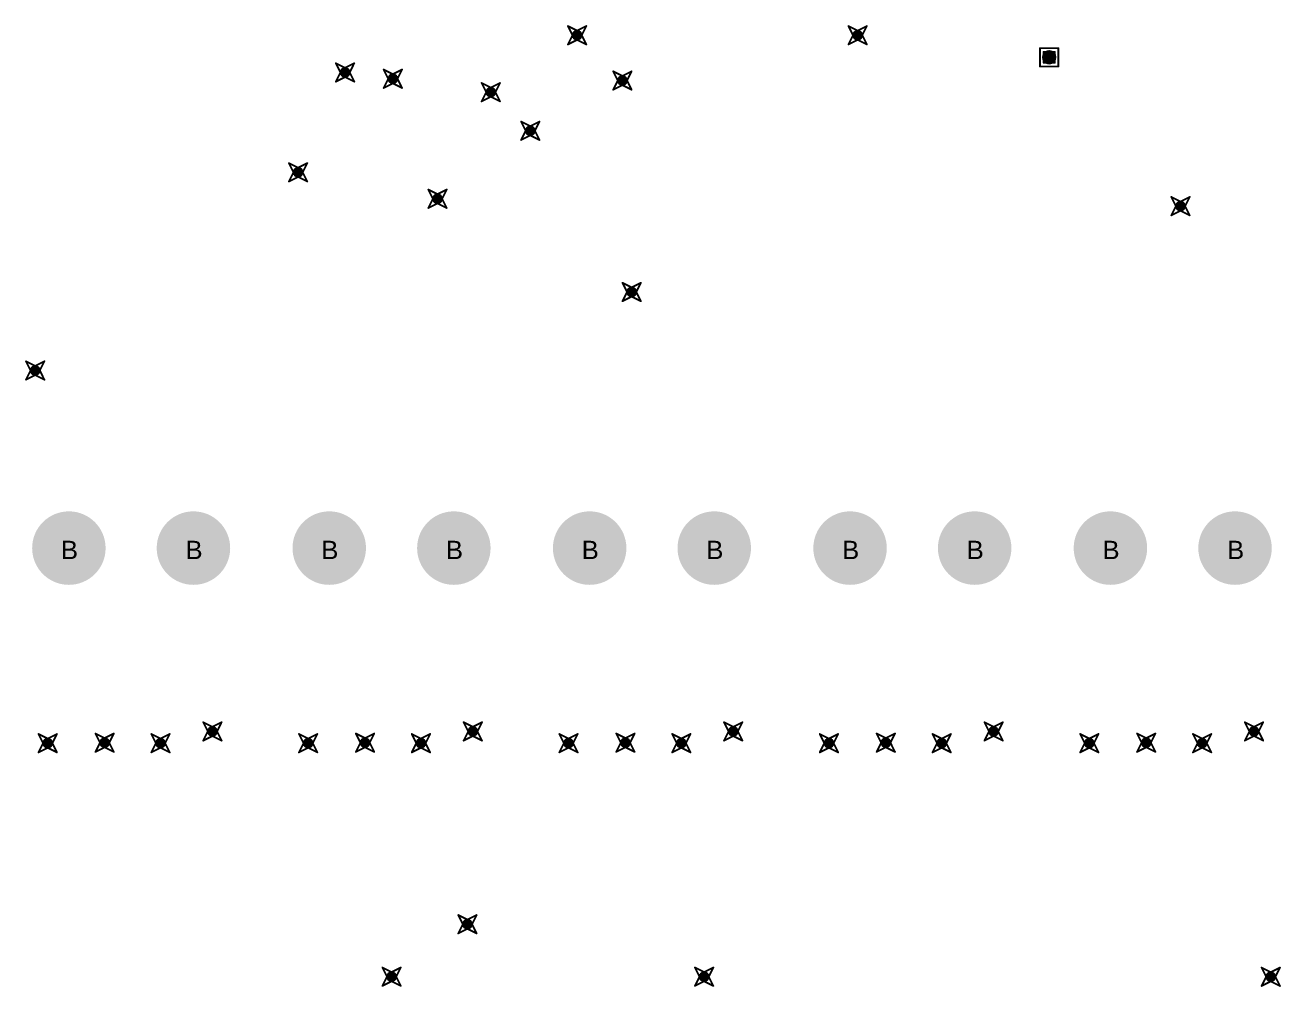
# Model space of a CAD drawing. Header units: millimetres. Extents: x -25 to 478, y -31 to 252.
# Drawn here: x 155.62 to 190.36, y 159.26 to 185.85 of the extents above; entities that cross this region are included whole.
import ezdxf

# ---------------------------------------------------------------- set-up
doc = ezdxf.new("R2010")
doc.units = ezdxf.units.MM
for name, color, linetype in [('DrillDrawing', 1, 'Continuous'), ('MultiLayer', 9, 'Continuous'), ('PadHoleLayer', 156, 'Continuous'), ('ViaHoleLayer', 16, 'Continuous')]:
    doc.layers.add(name, color=color, linetype=linetype)
doc.styles.add('Arial', font='', dxfattribs={"height": 0.2})
doc.styles.get('Arial').set_extended_font_data('Arial')

# ---------------------------------------------------------------- blocks, each defined once
blk = doc.blocks.new('KEYSTONE5002_35')
at = {"layer": 'MultiLayer'}
h = blk.add_hatch(color=9, dxfattribs=at)
edge = h.paths.add_edge_path()
edge.add_arc((0, 0), 1.016, 0, 360)
at = {"layer": 'PadHoleLayer'}
h = blk.add_hatch(color=156, dxfattribs=at)
edge = h.paths.add_edge_path()
edge.add_arc((0, 0), 0.508, 0, 360)
blk = doc.blocks.new('KEYSTONE5002_36')
at = {"layer": 'MultiLayer'}
h = blk.add_hatch(color=9, dxfattribs=at)
edge = h.paths.add_edge_path()
edge.add_arc((0, 0), 1.016, 0, 360)
at = {"layer": 'PadHoleLayer'}
h = blk.add_hatch(color=156, dxfattribs=at)
edge = h.paths.add_edge_path()
edge.add_arc((0, 0), 0.508, 0, 360)
blk = doc.blocks.new('KEYSTONE5002_41')
at = {"layer": 'MultiLayer'}
h = blk.add_hatch(color=9, dxfattribs=at)
edge = h.paths.add_edge_path()
edge.add_arc((0, 0), 1.016, 0, 360)
at = {"layer": 'PadHoleLayer'}
h = blk.add_hatch(color=156, dxfattribs=at)
edge = h.paths.add_edge_path()
edge.add_arc((0, 0), 0.508, 0, 360)
blk = doc.blocks.new('KEYSTONE5002_42')
at = {"layer": 'MultiLayer'}
h = blk.add_hatch(color=9, dxfattribs=at)
edge = h.paths.add_edge_path()
edge.add_arc((0, 0), 1.016, 0, 360)
at = {"layer": 'PadHoleLayer'}
h = blk.add_hatch(color=156, dxfattribs=at)
edge = h.paths.add_edge_path()
edge.add_arc((0, 0), 0.508, 0, 360)
blk = doc.blocks.new('KEYSTONE5002_47')
at = {"layer": 'MultiLayer'}
h = blk.add_hatch(color=9, dxfattribs=at)
edge = h.paths.add_edge_path()
edge.add_arc((0, 0), 1.016, 0, 360)
at = {"layer": 'PadHoleLayer'}
h = blk.add_hatch(color=156, dxfattribs=at)
edge = h.paths.add_edge_path()
edge.add_arc((0, 0), 0.508, 0, 360)
blk = doc.blocks.new('KEYSTONE5002_48')
at = {"layer": 'MultiLayer'}
h = blk.add_hatch(color=9, dxfattribs=at)
edge = h.paths.add_edge_path()
edge.add_arc((0, 0), 1.016, 0, 360)
at = {"layer": 'PadHoleLayer'}
h = blk.add_hatch(color=156, dxfattribs=at)
edge = h.paths.add_edge_path()
edge.add_arc((0, 0), 0.508, 0, 360)
blk = doc.blocks.new('KEYSTONE5002_53')
at = {"layer": 'MultiLayer'}
h = blk.add_hatch(color=9, dxfattribs=at)
edge = h.paths.add_edge_path()
edge.add_arc((0, 0), 1.016, 0, 360)
at = {"layer": 'PadHoleLayer'}
h = blk.add_hatch(color=156, dxfattribs=at)
edge = h.paths.add_edge_path()
edge.add_arc((0, 0), 0.508, 0, 360)
blk = doc.blocks.new('KEYSTONE5002_54')
at = {"layer": 'MultiLayer'}
h = blk.add_hatch(color=9, dxfattribs=at)
edge = h.paths.add_edge_path()
edge.add_arc((0, 0), 1.016, 0, 360)
at = {"layer": 'PadHoleLayer'}
h = blk.add_hatch(color=156, dxfattribs=at)
edge = h.paths.add_edge_path()
edge.add_arc((0, 0), 0.508, 0, 360)
blk = doc.blocks.new('KEYSTONE5002_59')
at = {"layer": 'MultiLayer'}
h = blk.add_hatch(color=9, dxfattribs=at)
edge = h.paths.add_edge_path()
edge.add_arc((0, 0), 1.016, 0, 360)
at = {"layer": 'PadHoleLayer'}
h = blk.add_hatch(color=156, dxfattribs=at)
edge = h.paths.add_edge_path()
edge.add_arc((0, 0), 0.508, 0, 360)
blk = doc.blocks.new('KEYSTONE5002_60')
at = {"layer": 'MultiLayer'}
h = blk.add_hatch(color=9, dxfattribs=at)
edge = h.paths.add_edge_path()
edge.add_arc((0, 0), 1.016, 0, 360)
at = {"layer": 'PadHoleLayer'}
h = blk.add_hatch(color=156, dxfattribs=at)
edge = h.paths.add_edge_path()
edge.add_arc((0, 0), 0.508, 0, 360)

msp = doc.modelspace()

# ---------------------------------------------------------------- hatches: boundary and pattern name
at = {"layer": 'ViaHoleLayer'}
h = msp.add_hatch(color=16, dxfattribs=at)
edge = h.paths.add_edge_path()
edge.add_arc((170.891, 185.572), 0.15, 0, 360)
h = msp.add_hatch(color=16, dxfattribs=at)
edge = h.paths.add_edge_path()
edge.add_arc((178.65, 185.572), 0.15, 0, 360)
h = msp.add_hatch(color=16, dxfattribs=at)
edge = h.paths.add_edge_path()
edge.add_arc((183.947, 184.963), 0.2, 0, 360)
h = msp.add_hatch(color=16, dxfattribs=at)
edge = h.paths.add_edge_path()
edge.add_arc((164.474, 184.544), 0.15, 0, 360)
h = msp.add_hatch(color=16, dxfattribs=at)
edge = h.paths.add_edge_path()
edge.add_arc((165.795, 184.369), 0.15, 0, 360)
h = msp.add_hatch(color=16, dxfattribs=at)
edge = h.paths.add_edge_path()
edge.add_arc((172.144, 184.32), 0.15, 0, 360)
h = msp.add_hatch(color=16, dxfattribs=at)
edge = h.paths.add_edge_path()
edge.add_arc((168.504, 183.998), 0.15, 0, 360)
h = msp.add_hatch(color=16, dxfattribs=at)
edge = h.paths.add_edge_path()
edge.add_arc((169.596, 182.931), 0.15, 0, 360)
h = msp.add_hatch(color=16, dxfattribs=at)
edge = h.paths.add_edge_path()
edge.add_arc((163.175, 181.783), 0.15, 0, 360)
h = msp.add_hatch(color=16, dxfattribs=at)
edge = h.paths.add_edge_path()
edge.add_arc((167.03, 181.051), 0.15, 0, 360)
h = msp.add_hatch(color=16, dxfattribs=at)
edge = h.paths.add_edge_path()
edge.add_arc((187.579, 180.848), 0.15, 0, 360)
h = msp.add_hatch(color=16, dxfattribs=at)
edge = h.paths.add_edge_path()
edge.add_arc((172.4, 178.474), 0.15, 0, 360)
h = msp.add_hatch(color=16, dxfattribs=at)
edge = h.paths.add_edge_path()
edge.add_arc((155.904, 176.304), 0.15, 0, 360)
h = msp.add_hatch(color=16, dxfattribs=at)
edge = h.paths.add_edge_path()
edge.add_arc((160.805, 166.326), 0.15, 0, 360)
h = msp.add_hatch(color=16, dxfattribs=at)
edge = h.paths.add_edge_path()
edge.add_arc((168.007, 166.326), 0.15, 0, 360)
h = msp.add_hatch(color=16, dxfattribs=at)
edge = h.paths.add_edge_path()
edge.add_arc((175.209, 166.326), 0.15, 0, 360)
h = msp.add_hatch(color=16, dxfattribs=at)
edge = h.paths.add_edge_path()
edge.add_arc((182.41, 166.326), 0.15, 0, 360)
h = msp.add_hatch(color=16, dxfattribs=at)
edge = h.paths.add_edge_path()
edge.add_arc((189.612, 166.326), 0.15, 0, 360)
h = msp.add_hatch(color=16, dxfattribs=at)
edge = h.paths.add_edge_path()
edge.add_arc((156.25, 166.001), 0.15, 0, 360)
h = msp.add_hatch(color=16, dxfattribs=at)
edge = h.paths.add_edge_path()
edge.add_arc((157.824, 166.014), 0.15, 0, 360)
h = msp.add_hatch(color=16, dxfattribs=at)
edge = h.paths.add_edge_path()
edge.add_arc((159.37, 166.001), 0.15, 0, 360)
h = msp.add_hatch(color=16, dxfattribs=at)
edge = h.paths.add_edge_path()
edge.add_arc((163.452, 166.001), 0.15, 0, 360)
h = msp.add_hatch(color=16, dxfattribs=at)
edge = h.paths.add_edge_path()
edge.add_arc((165.026, 166.014), 0.15, 0, 360)
h = msp.add_hatch(color=16, dxfattribs=at)
edge = h.paths.add_edge_path()
edge.add_arc((166.572, 166.001), 0.15, 0, 360)
h = msp.add_hatch(color=16, dxfattribs=at)
edge = h.paths.add_edge_path()
edge.add_arc((170.654, 166.001), 0.15, 0, 360)
h = msp.add_hatch(color=16, dxfattribs=at)
edge = h.paths.add_edge_path()
edge.add_arc((172.228, 166.014), 0.15, 0, 360)
h = msp.add_hatch(color=16, dxfattribs=at)
edge = h.paths.add_edge_path()
edge.add_arc((173.774, 166.001), 0.15, 0, 360)
h = msp.add_hatch(color=16, dxfattribs=at)
edge = h.paths.add_edge_path()
edge.add_arc((177.856, 166.001), 0.15, 0, 360)
h = msp.add_hatch(color=16, dxfattribs=at)
edge = h.paths.add_edge_path()
edge.add_arc((179.429, 166.014), 0.15, 0, 360)
h = msp.add_hatch(color=16, dxfattribs=at)
edge = h.paths.add_edge_path()
edge.add_arc((180.975, 166.001), 0.15, 0, 360)
h = msp.add_hatch(color=16, dxfattribs=at)
edge = h.paths.add_edge_path()
edge.add_arc((185.057, 166.001), 0.15, 0, 360)
h = msp.add_hatch(color=16, dxfattribs=at)
edge = h.paths.add_edge_path()
edge.add_arc((186.631, 166.014), 0.15, 0, 360)
h = msp.add_hatch(color=16, dxfattribs=at)
edge = h.paths.add_edge_path()
edge.add_arc((188.177, 166.001), 0.15, 0, 360)
h = msp.add_hatch(color=16, dxfattribs=at)
edge = h.paths.add_edge_path()
edge.add_arc((167.858, 160.996), 0.15, 0, 360)
h = msp.add_hatch(color=16, dxfattribs=at)
edge = h.paths.add_edge_path()
edge.add_arc((165.76, 159.545), 0.15, 0, 360)
h = msp.add_hatch(color=16, dxfattribs=at)
edge = h.paths.add_edge_path()
edge.add_arc((174.404, 159.545), 0.15, 0, 360)
h = msp.add_hatch(color=16, dxfattribs=at)
edge = h.paths.add_edge_path()
edge.add_arc((190.076, 159.543), 0.15, 0, 360)

# ---------------------------------------------------------------- linework, layer by layer
at = {"layer": 'DrillDrawing', "const_width": 0.0508}
for points in [[(170.637, 185.826), (170.891, 185.699)], [(170.637, 185.826), (170.764, 185.572)], [(170.891, 185.699), (171.145, 185.826)], [(171.018, 185.572), (171.145, 185.826)], [(178.396, 185.826), (178.65, 185.699)], [(178.396, 185.826), (178.523, 185.572)], [(178.65, 185.699), (178.904, 185.826)], [(178.777, 185.572), (178.904, 185.826)], [(170.637, 185.318), (170.764, 185.572)], [(170.637, 185.318), (170.891, 185.445)], [(170.891, 185.445), (171.145, 185.318)], [(171.018, 185.572), (171.145, 185.318)], [(178.396, 185.318), (178.523, 185.572)], [(178.396, 185.318), (178.65, 185.445)], [(178.65, 185.445), (178.904, 185.318)], [(178.777, 185.572), (178.904, 185.318)], [(183.693, 185.217), (184.201, 185.217)], [(183.693, 184.709), (183.693, 185.217)], [(183.794, 185.115), (184.099, 185.115)], [(183.794, 184.811), (183.794, 185.115)], [(184.099, 184.811), (184.099, 185.115)], [(184.201, 184.709), (184.201, 185.217)], [(164.22, 184.798), (164.474, 184.671)], [(164.22, 184.798), (164.347, 184.544)], [(164.474, 184.671), (164.728, 184.798)], [(164.601, 184.544), (164.728, 184.798)], [(183.794, 184.811), (184.099, 184.811)], [(164.22, 184.29), (164.347, 184.544)], [(164.22, 184.29), (164.474, 184.417)], [(164.474, 184.417), (164.728, 184.29)], [(164.601, 184.544), (164.728, 184.29)], [(165.541, 184.623), (165.795, 184.496)], [(165.541, 184.623), (165.668, 184.369)], [(165.795, 184.496), (166.049, 184.623)], [(165.922, 184.369), (166.049, 184.623)], [(171.89, 184.574), (172.144, 184.447)], [(171.89, 184.574), (172.017, 184.32)], [(172.144, 184.447), (172.398, 184.574)], [(172.271, 184.32), (172.398, 184.574)], [(183.693, 184.709), (184.201, 184.709)], [(165.541, 184.115), (165.668, 184.369)], [(165.541, 184.115), (165.795, 184.242)], [(165.795, 184.242), (166.049, 184.115)], [(165.922, 184.369), (166.049, 184.115)], [(168.25, 184.252), (168.504, 184.125)], [(168.25, 184.252), (168.377, 183.998)], [(168.504, 184.125), (168.758, 184.252)], [(168.631, 183.998), (168.758, 184.252)], [(171.89, 184.066), (172.017, 184.32)], [(171.89, 184.066), (172.144, 184.193)], [(172.144, 184.193), (172.398, 184.066)], [(172.271, 184.32), (172.398, 184.066)], [(168.25, 183.744), (168.377, 183.998)], [(168.25, 183.744), (168.504, 183.871)], [(168.504, 183.871), (168.758, 183.744)], [(168.631, 183.998), (168.758, 183.744)], [(169.342, 183.185), (169.596, 183.058)], [(169.342, 183.185), (169.469, 182.931)], [(169.596, 183.058), (169.85, 183.185)], [(169.723, 182.931), (169.85, 183.185)], [(169.342, 182.677), (169.469, 182.931)], [(169.342, 182.677), (169.596, 182.804)], [(169.596, 182.804), (169.85, 182.677)], [(169.723, 182.931), (169.85, 182.677)], [(162.921, 182.037), (163.175, 181.91)], [(162.921, 182.037), (163.048, 181.783)], [(163.175, 181.91), (163.429, 182.037)], [(163.302, 181.783), (163.429, 182.037)], [(162.921, 181.529), (163.048, 181.783)], [(162.921, 181.529), (163.175, 181.656)], [(163.175, 181.656), (163.429, 181.529)], [(163.302, 181.783), (163.429, 181.529)], [(166.776, 181.305), (167.03, 181.178)], [(166.776, 181.305), (166.903, 181.051)], [(167.03, 181.178), (167.284, 181.305)], [(167.157, 181.051), (167.284, 181.305)], [(166.776, 180.797), (166.903, 181.051)], [(166.776, 180.797), (167.03, 180.924)], [(167.03, 180.924), (167.284, 180.797)], [(167.157, 181.051), (167.284, 180.797)], [(187.325, 181.102), (187.579, 180.975)], [(187.325, 181.102), (187.452, 180.848)], [(187.579, 180.975), (187.833, 181.102)], [(187.706, 180.848), (187.833, 181.102)], [(187.325, 180.594), (187.452, 180.848)], [(187.325, 180.594), (187.579, 180.721)], [(187.579, 180.721), (187.833, 180.594)], [(187.706, 180.848), (187.833, 180.594)], [(172.146, 178.728), (172.4, 178.601)], [(172.146, 178.728), (172.273, 178.474)], [(172.4, 178.601), (172.654, 178.728)], [(172.527, 178.474), (172.654, 178.728)], [(172.146, 178.22), (172.273, 178.474)], [(172.146, 178.22), (172.4, 178.347)], [(172.4, 178.347), (172.654, 178.22)], [(172.527, 178.474), (172.654, 178.22)], [(155.65, 176.558), (155.904, 176.431)], [(155.65, 176.558), (155.777, 176.304)], [(155.904, 176.431), (156.158, 176.558)], [(156.031, 176.304), (156.158, 176.558)], [(155.65, 176.05), (155.777, 176.304)], [(155.65, 176.05), (155.904, 176.177)], [(155.904, 176.177), (156.158, 176.05)], [(156.031, 176.304), (156.158, 176.05)], [(160.551, 166.58), (160.805, 166.453)], [(160.551, 166.58), (160.678, 166.326)], [(160.805, 166.453), (161.059, 166.58)], [(160.932, 166.326), (161.059, 166.58)], [(167.753, 166.58), (168.007, 166.453)], [(167.753, 166.58), (167.88, 166.326)], [(168.007, 166.453), (168.261, 166.58)], [(168.134, 166.326), (168.261, 166.58)], [(174.955, 166.58), (175.209, 166.453)], [(174.955, 166.58), (175.082, 166.326)], [(175.209, 166.453), (175.463, 166.58)], [(175.336, 166.326), (175.463, 166.58)], [(182.156, 166.58), (182.41, 166.453)], [(182.156, 166.58), (182.283, 166.326)], [(182.41, 166.453), (182.664, 166.58)], [(182.537, 166.326), (182.664, 166.58)], [(189.358, 166.58), (189.612, 166.453)], [(189.358, 166.58), (189.485, 166.326)], [(189.612, 166.453), (189.866, 166.58)], [(189.739, 166.326), (189.866, 166.58)], [(155.996, 166.255), (156.25, 166.128)], [(155.996, 166.255), (156.123, 166.001)], [(155.996, 165.747), (156.123, 166.001)], [(156.25, 166.128), (156.504, 166.255)], [(156.377, 166.001), (156.504, 166.255)], [(156.377, 166.001), (156.504, 165.747)], [(157.57, 166.268), (157.824, 166.141)], [(157.57, 166.268), (157.697, 166.014)], [(157.57, 165.76), (157.697, 166.014)], [(157.824, 166.141), (158.078, 166.268)], [(157.951, 166.014), (158.078, 166.268)], [(157.951, 166.014), (158.078, 165.76)], [(159.116, 166.255), (159.37, 166.128)], [(159.116, 166.255), (159.243, 166.001)], [(159.116, 165.747), (159.243, 166.001)], [(159.37, 166.128), (159.624, 166.255)], [(159.497, 166.001), (159.624, 166.255)], [(159.497, 166.001), (159.624, 165.747)], [(160.551, 166.072), (160.678, 166.326)], [(160.551, 166.072), (160.805, 166.199)], [(160.805, 166.199), (161.059, 166.072)], [(160.932, 166.326), (161.059, 166.072)], [(163.198, 166.255), (163.452, 166.128)], [(163.198, 166.255), (163.325, 166.001)], [(163.198, 165.747), (163.325, 166.001)], [(163.452, 166.128), (163.706, 166.255)], [(163.579, 166.001), (163.706, 166.255)], [(163.579, 166.001), (163.706, 165.747)], [(164.772, 166.268), (165.026, 166.141)], [(164.772, 166.268), (164.899, 166.014)], [(164.772, 165.76), (164.899, 166.014)], [(165.026, 166.141), (165.28, 166.268)], [(165.153, 166.014), (165.28, 166.268)], [(165.153, 166.014), (165.28, 165.76)], [(166.318, 166.255), (166.572, 166.128)], [(166.318, 166.255), (166.445, 166.001)], [(166.318, 165.747), (166.445, 166.001)], [(166.572, 166.128), (166.826, 166.255)], [(166.699, 166.001), (166.826, 166.255)], [(166.699, 166.001), (166.826, 165.747)], [(167.753, 166.072), (167.88, 166.326)], [(167.753, 166.072), (168.007, 166.199)], [(168.007, 166.199), (168.261, 166.072)], [(168.134, 166.326), (168.261, 166.072)], [(170.4, 166.255), (170.654, 166.128)], [(170.4, 166.255), (170.527, 166.001)], [(170.4, 165.747), (170.527, 166.001)], [(170.654, 166.128), (170.908, 166.255)], [(170.781, 166.001), (170.908, 166.255)], [(170.781, 166.001), (170.908, 165.747)], [(171.974, 166.268), (172.228, 166.141)], [(171.974, 166.268), (172.101, 166.014)], [(171.974, 165.76), (172.101, 166.014)], [(172.228, 166.141), (172.482, 166.268)], [(172.355, 166.014), (172.482, 166.268)], [(172.355, 166.014), (172.482, 165.76)], [(173.52, 166.255), (173.774, 166.128)], [(173.52, 166.255), (173.647, 166.001)], [(173.52, 165.747), (173.647, 166.001)], [(173.774, 166.128), (174.028, 166.255)], [(173.901, 166.001), (174.028, 166.255)], [(173.901, 166.001), (174.028, 165.747)], [(174.955, 166.072), (175.082, 166.326)], [(174.955, 166.072), (175.209, 166.199)], [(175.209, 166.199), (175.463, 166.072)], [(175.336, 166.326), (175.463, 166.072)], [(177.602, 166.255), (177.856, 166.128)], [(177.602, 166.255), (177.729, 166.001)], [(177.602, 165.747), (177.729, 166.001)], [(177.856, 166.128), (178.11, 166.255)], [(177.983, 166.001), (178.11, 166.255)], [(177.983, 166.001), (178.11, 165.747)], [(179.175, 166.268), (179.429, 166.141)], [(179.175, 166.268), (179.302, 166.014)], [(179.175, 165.76), (179.302, 166.014)], [(179.429, 166.141), (179.683, 166.268)], [(179.556, 166.014), (179.683, 166.268)], [(179.556, 166.014), (179.683, 165.76)], [(180.721, 166.255), (180.975, 166.128)], [(180.721, 166.255), (180.848, 166.001)], [(180.721, 165.747), (180.848, 166.001)], [(180.975, 166.128), (181.229, 166.255)], [(181.102, 166.001), (181.229, 166.255)], [(181.102, 166.001), (181.229, 165.747)], [(182.156, 166.072), (182.283, 166.326)], [(182.156, 166.072), (182.41, 166.199)], [(182.41, 166.199), (182.664, 166.072)], [(182.537, 166.326), (182.664, 166.072)], [(184.803, 166.255), (185.057, 166.128)], [(184.803, 166.255), (184.93, 166.001)], [(184.803, 165.747), (184.93, 166.001)], [(185.057, 166.128), (185.311, 166.255)], [(185.184, 166.001), (185.311, 166.255)], [(185.184, 166.001), (185.311, 165.747)], [(186.377, 166.268), (186.631, 166.141)], [(186.377, 166.268), (186.504, 166.014)], [(186.377, 165.76), (186.504, 166.014)], [(186.631, 166.141), (186.885, 166.268)], [(186.758, 166.014), (186.885, 166.268)], [(186.758, 166.014), (186.885, 165.76)], [(187.923, 166.255), (188.177, 166.128)], [(187.923, 166.255), (188.05, 166.001)], [(187.923, 165.747), (188.05, 166.001)], [(188.177, 166.128), (188.431, 166.255)], [(188.304, 166.001), (188.431, 166.255)], [(188.304, 166.001), (188.431, 165.747)], [(189.358, 166.072), (189.485, 166.326)], [(189.358, 166.072), (189.612, 166.199)], [(189.612, 166.199), (189.866, 166.072)], [(189.739, 166.326), (189.866, 166.072)], [(155.996, 165.747), (156.25, 165.874)], [(156.25, 165.874), (156.504, 165.747)], [(157.57, 165.76), (157.824, 165.887)], [(157.824, 165.887), (158.078, 165.76)], [(159.116, 165.747), (159.37, 165.874)], [(159.37, 165.874), (159.624, 165.747)], [(163.198, 165.747), (163.452, 165.874)], [(163.452, 165.874), (163.706, 165.747)], [(164.772, 165.76), (165.026, 165.887)], [(165.026, 165.887), (165.28, 165.76)], [(166.318, 165.747), (166.572, 165.874)], [(166.572, 165.874), (166.826, 165.747)], [(170.4, 165.747), (170.654, 165.874)], [(170.654, 165.874), (170.908, 165.747)], [(171.974, 165.76), (172.228, 165.887)], [(172.228, 165.887), (172.482, 165.76)], [(173.52, 165.747), (173.774, 165.874)], [(173.774, 165.874), (174.028, 165.747)], [(177.602, 165.747), (177.856, 165.874)], [(177.856, 165.874), (178.11, 165.747)], [(179.175, 165.76), (179.429, 165.887)], [(179.429, 165.887), (179.683, 165.76)], [(180.721, 165.747), (180.975, 165.874)], [(180.975, 165.874), (181.229, 165.747)], [(184.803, 165.747), (185.057, 165.874)], [(185.057, 165.874), (185.311, 165.747)], [(186.377, 165.76), (186.631, 165.887)], [(186.631, 165.887), (186.885, 165.76)], [(187.923, 165.747), (188.177, 165.874)], [(188.177, 165.874), (188.431, 165.747)], [(167.604, 161.25), (167.858, 161.123)], [(167.604, 161.25), (167.731, 160.996)], [(167.858, 161.123), (168.112, 161.25)], [(167.985, 160.996), (168.112, 161.25)], [(167.604, 160.742), (167.731, 160.996)], [(167.604, 160.742), (167.858, 160.869)], [(167.858, 160.869), (168.112, 160.742)], [(167.985, 160.996), (168.112, 160.742)], [(165.506, 159.799), (165.76, 159.672)], [(165.506, 159.799), (165.633, 159.545)], [(165.76, 159.672), (166.014, 159.799)], [(165.887, 159.545), (166.014, 159.799)], [(174.15, 159.799), (174.404, 159.672)], [(174.15, 159.799), (174.277, 159.545)], [(174.404, 159.672), (174.658, 159.799)], [(174.531, 159.545), (174.658, 159.799)], [(189.822, 159.797), (190.076, 159.67)], [(189.822, 159.797), (189.949, 159.543)], [(190.076, 159.67), (190.33, 159.797)], [(190.203, 159.543), (190.33, 159.797)], [(165.506, 159.291), (165.633, 159.545)], [(165.506, 159.291), (165.76, 159.418)], [(165.76, 159.418), (166.014, 159.291)], [(165.887, 159.545), (166.014, 159.291)], [(174.15, 159.291), (174.277, 159.545)], [(174.15, 159.291), (174.404, 159.418)], [(174.404, 159.418), (174.658, 159.291)], [(174.531, 159.545), (174.658, 159.291)], [(189.822, 159.289), (189.949, 159.543)], [(189.822, 159.289), (190.076, 159.416)], [(190.076, 159.416), (190.33, 159.289)], [(190.203, 159.543), (190.33, 159.289)]]:
    msp.add_lwpolyline(points, dxfattribs=at)
at = {"layer": 'DrillDrawing', "const_width": 0.0254}
for points in [[(170.625, 185.826, 1), (170.65, 185.826, 1)], [(170.625, 185.826, 1), (170.65, 185.826, 1)], [(171.132, 185.826, 1), (171.158, 185.826, 1)], [(171.132, 185.826, 1), (171.158, 185.826, 1)], [(178.383, 185.826, 1), (178.409, 185.826, 1)], [(178.383, 185.826, 1), (178.409, 185.826, 1)], [(178.891, 185.826, 1), (178.917, 185.826, 1)], [(178.891, 185.826, 1), (178.917, 185.826, 1)], [(170.751, 185.572, 1), (170.777, 185.572, 1)], [(170.751, 185.572, 1), (170.777, 185.572, 1)], [(170.879, 185.699, 1), (170.904, 185.699, 1)], [(170.879, 185.699, 1), (170.904, 185.699, 1)], [(170.879, 185.445, 1), (170.904, 185.445, 1)], [(170.879, 185.445, 1), (170.904, 185.445, 1)], [(171.006, 185.572, 1), (171.031, 185.572, 1)], [(171.006, 185.572, 1), (171.031, 185.572, 1)], [(178.51, 185.572, 1), (178.536, 185.572, 1)], [(178.51, 185.572, 1), (178.536, 185.572, 1)], [(178.637, 185.699, 1), (178.663, 185.699, 1)], [(178.637, 185.699, 1), (178.663, 185.699, 1)], [(178.637, 185.445, 1), (178.663, 185.445, 1)], [(178.637, 185.445, 1), (178.663, 185.445, 1)], [(178.764, 185.572, 1), (178.79, 185.572, 1)], [(178.764, 185.572, 1), (178.79, 185.572, 1)], [(170.625, 185.318, 1), (170.65, 185.318, 1)], [(170.625, 185.318, 1), (170.65, 185.318, 1)], [(171.132, 185.318, 1), (171.158, 185.318, 1)], [(171.132, 185.318, 1), (171.158, 185.318, 1)], [(178.383, 185.318, 1), (178.409, 185.318, 1)], [(178.383, 185.318, 1), (178.409, 185.318, 1)], [(178.891, 185.318, 1), (178.917, 185.318, 1)], [(178.891, 185.318, 1), (178.917, 185.318, 1)], [(183.68, 185.217, 1), (183.706, 185.217, 1)], [(183.68, 185.217, 1), (183.706, 185.217, 1)], [(183.782, 185.115, 1), (183.807, 185.115, 1)], [(183.782, 185.115, 1), (183.807, 185.115, 1)], [(184.087, 185.115, 1), (184.112, 185.115, 1)], [(184.087, 185.115, 1), (184.112, 185.115, 1)], [(184.188, 185.217, 1), (184.214, 185.217, 1)], [(184.188, 185.217, 1), (184.214, 185.217, 1)], [(164.207, 184.798, 1), (164.233, 184.798, 1)], [(164.207, 184.798, 1), (164.233, 184.798, 1)], [(164.715, 184.798, 1), (164.741, 184.798, 1)], [(164.715, 184.798, 1), (164.741, 184.798, 1)], [(183.782, 184.811, 1), (183.807, 184.811, 1)], [(183.782, 184.811, 1), (183.807, 184.811, 1)], [(184.087, 184.811, 1), (184.112, 184.811, 1)], [(184.087, 184.811, 1), (184.112, 184.811, 1)], [(164.334, 184.544, 1), (164.36, 184.544, 1)], [(164.334, 184.544, 1), (164.36, 184.544, 1)], [(164.461, 184.671, 1), (164.487, 184.671, 1)], [(164.461, 184.671, 1), (164.487, 184.671, 1)], [(164.461, 184.417, 1), (164.487, 184.417, 1)], [(164.461, 184.417, 1), (164.487, 184.417, 1)], [(164.588, 184.544, 1), (164.614, 184.544, 1)], [(164.588, 184.544, 1), (164.614, 184.544, 1)], [(165.529, 184.623, 1), (165.554, 184.623, 1)], [(165.529, 184.623, 1), (165.554, 184.623, 1)], [(165.783, 184.496, 1), (165.808, 184.496, 1)], [(165.783, 184.496, 1), (165.808, 184.496, 1)], [(166.037, 184.623, 1), (166.062, 184.623, 1)], [(166.037, 184.623, 1), (166.062, 184.623, 1)], [(171.877, 184.574, 1), (171.902, 184.574, 1)], [(171.877, 184.574, 1), (171.902, 184.574, 1)], [(172.131, 184.447, 1), (172.156, 184.447, 1)], [(172.131, 184.447, 1), (172.156, 184.447, 1)], [(172.385, 184.574, 1), (172.41, 184.574, 1)], [(172.385, 184.574, 1), (172.41, 184.574, 1)], [(183.68, 184.709, 1), (183.706, 184.709, 1)], [(183.68, 184.709, 1), (183.706, 184.709, 1)], [(184.188, 184.709, 1), (184.214, 184.709, 1)], [(184.188, 184.709, 1), (184.214, 184.709, 1)], [(164.207, 184.29, 1), (164.233, 184.29, 1)], [(164.207, 184.29, 1), (164.233, 184.29, 1)], [(164.715, 184.29, 1), (164.741, 184.29, 1)], [(164.715, 184.29, 1), (164.741, 184.29, 1)], [(165.529, 184.115, 1), (165.554, 184.115, 1)], [(165.529, 184.115, 1), (165.554, 184.115, 1)], [(165.656, 184.369, 1), (165.681, 184.369, 1)], [(165.656, 184.369, 1), (165.681, 184.369, 1)], [(165.783, 184.242, 1), (165.808, 184.242, 1)], [(165.783, 184.242, 1), (165.808, 184.242, 1)], [(165.91, 184.369, 1), (165.935, 184.369, 1)], [(165.91, 184.369, 1), (165.935, 184.369, 1)], [(166.037, 184.115, 1), (166.062, 184.115, 1)], [(166.037, 184.115, 1), (166.062, 184.115, 1)], [(168.237, 184.252, 1), (168.262, 184.252, 1)], [(168.237, 184.252, 1), (168.262, 184.252, 1)], [(168.491, 184.125, 1), (168.516, 184.125, 1)], [(168.491, 184.125, 1), (168.516, 184.125, 1)], [(168.745, 184.252, 1), (168.77, 184.252, 1)], [(168.745, 184.252, 1), (168.77, 184.252, 1)], [(171.877, 184.066, 1), (171.902, 184.066, 1)], [(171.877, 184.066, 1), (171.902, 184.066, 1)], [(172.004, 184.32, 1), (172.029, 184.32, 1)], [(172.004, 184.32, 1), (172.029, 184.32, 1)], [(172.131, 184.193, 1), (172.156, 184.193, 1)], [(172.131, 184.193, 1), (172.156, 184.193, 1)], [(172.258, 184.32, 1), (172.283, 184.32, 1)], [(172.258, 184.32, 1), (172.283, 184.32, 1)], [(172.385, 184.066, 1), (172.41, 184.066, 1)], [(172.385, 184.066, 1), (172.41, 184.066, 1)], [(168.237, 183.744, 1), (168.262, 183.744, 1)], [(168.237, 183.744, 1), (168.262, 183.744, 1)], [(168.364, 183.998, 1), (168.389, 183.998, 1)], [(168.364, 183.998, 1), (168.389, 183.998, 1)], [(168.491, 183.871, 1), (168.516, 183.871, 1)], [(168.491, 183.871, 1), (168.516, 183.871, 1)], [(168.618, 183.998, 1), (168.643, 183.998, 1)], [(168.618, 183.998, 1), (168.643, 183.998, 1)], [(168.745, 183.744, 1), (168.77, 183.744, 1)], [(168.745, 183.744, 1), (168.77, 183.744, 1)], [(169.329, 183.185, 1), (169.355, 183.185, 1)], [(169.329, 183.185, 1), (169.355, 183.185, 1)], [(169.583, 183.058, 1), (169.608, 183.058, 1)], [(169.583, 183.058, 1), (169.608, 183.058, 1)], [(169.837, 183.185, 1), (169.863, 183.185, 1)], [(169.837, 183.185, 1), (169.863, 183.185, 1)], [(169.329, 182.677, 1), (169.355, 182.677, 1)], [(169.329, 182.677, 1), (169.355, 182.677, 1)], [(169.456, 182.931, 1), (169.482, 182.931, 1)], [(169.456, 182.931, 1), (169.482, 182.931, 1)], [(169.583, 182.804, 1), (169.608, 182.804, 1)], [(169.583, 182.804, 1), (169.608, 182.804, 1)], [(169.71, 182.931, 1), (169.736, 182.931, 1)], [(169.71, 182.931, 1), (169.736, 182.931, 1)], [(169.837, 182.677, 1), (169.863, 182.677, 1)], [(169.837, 182.677, 1), (169.863, 182.677, 1)], [(162.909, 182.037, 1), (162.934, 182.037, 1)], [(162.909, 182.037, 1), (162.934, 182.037, 1)], [(163.417, 182.037, 1), (163.442, 182.037, 1)], [(163.417, 182.037, 1), (163.442, 182.037, 1)], [(163.036, 181.783, 1), (163.061, 181.783, 1)], [(163.036, 181.783, 1), (163.061, 181.783, 1)], [(163.163, 181.91, 1), (163.188, 181.91, 1)], [(163.163, 181.91, 1), (163.188, 181.91, 1)], [(163.163, 181.656, 1), (163.188, 181.656, 1)], [(163.163, 181.656, 1), (163.188, 181.656, 1)], [(163.29, 181.783, 1), (163.315, 181.783, 1)], [(163.29, 181.783, 1), (163.315, 181.783, 1)], [(162.909, 181.529, 1), (162.934, 181.529, 1)], [(162.909, 181.529, 1), (162.934, 181.529, 1)], [(163.417, 181.529, 1), (163.442, 181.529, 1)], [(163.417, 181.529, 1), (163.442, 181.529, 1)], [(166.764, 181.305, 1), (166.789, 181.305, 1)], [(166.764, 181.305, 1), (166.789, 181.305, 1)], [(167.272, 181.305, 1), (167.297, 181.305, 1)], [(167.272, 181.305, 1), (167.297, 181.305, 1)], [(166.891, 181.051, 1), (166.916, 181.051, 1)], [(166.891, 181.051, 1), (166.916, 181.051, 1)], [(167.018, 181.178, 1), (167.043, 181.178, 1)], [(167.018, 181.178, 1), (167.043, 181.178, 1)], [(167.018, 180.924, 1), (167.043, 180.924, 1)], [(167.018, 180.924, 1), (167.043, 180.924, 1)], [(167.145, 181.051, 1), (167.17, 181.051, 1)], [(167.145, 181.051, 1), (167.17, 181.051, 1)], [(187.312, 181.102, 1), (187.338, 181.102, 1)], [(187.312, 181.102, 1), (187.338, 181.102, 1)], [(187.566, 180.975, 1), (187.592, 180.975, 1)], [(187.566, 180.975, 1), (187.592, 180.975, 1)], [(187.82, 181.102, 1), (187.846, 181.102, 1)], [(187.82, 181.102, 1), (187.846, 181.102, 1)], [(166.764, 180.797, 1), (166.789, 180.797, 1)], [(166.764, 180.797, 1), (166.789, 180.797, 1)], [(167.272, 180.797, 1), (167.297, 180.797, 1)], [(167.272, 180.797, 1), (167.297, 180.797, 1)], [(187.312, 180.594, 1), (187.338, 180.594, 1)], [(187.312, 180.594, 1), (187.338, 180.594, 1)], [(187.439, 180.848, 1), (187.465, 180.848, 1)], [(187.439, 180.848, 1), (187.465, 180.848, 1)], [(187.566, 180.721, 1), (187.592, 180.721, 1)], [(187.566, 180.721, 1), (187.592, 180.721, 1)], [(187.693, 180.848, 1), (187.719, 180.848, 1)], [(187.693, 180.848, 1), (187.719, 180.848, 1)], [(187.82, 180.594, 1), (187.846, 180.594, 1)], [(187.82, 180.594, 1), (187.846, 180.594, 1)], [(172.133, 178.728, 1), (172.159, 178.728, 1)], [(172.133, 178.728, 1), (172.159, 178.728, 1)], [(172.387, 178.601, 1), (172.413, 178.601, 1)], [(172.387, 178.601, 1), (172.413, 178.601, 1)], [(172.641, 178.728, 1), (172.667, 178.728, 1)], [(172.641, 178.728, 1), (172.667, 178.728, 1)], [(172.133, 178.22, 1), (172.159, 178.22, 1)], [(172.133, 178.22, 1), (172.159, 178.22, 1)], [(172.26, 178.474, 1), (172.286, 178.474, 1)], [(172.26, 178.474, 1), (172.286, 178.474, 1)], [(172.387, 178.347, 1), (172.413, 178.347, 1)], [(172.387, 178.347, 1), (172.413, 178.347, 1)], [(172.514, 178.474, 1), (172.54, 178.474, 1)], [(172.514, 178.474, 1), (172.54, 178.474, 1)], [(172.641, 178.22, 1), (172.667, 178.22, 1)], [(172.641, 178.22, 1), (172.667, 178.22, 1)], [(155.637, 176.558, 1), (155.663, 176.558, 1)], [(155.637, 176.558, 1), (155.663, 176.558, 1)], [(155.891, 176.431, 1), (155.917, 176.431, 1)], [(155.891, 176.431, 1), (155.917, 176.431, 1)], [(156.145, 176.558, 1), (156.171, 176.558, 1)], [(156.145, 176.558, 1), (156.171, 176.558, 1)], [(155.764, 176.304, 1), (155.79, 176.304, 1)], [(155.764, 176.304, 1), (155.79, 176.304, 1)], [(155.891, 176.177, 1), (155.917, 176.177, 1)], [(155.891, 176.177, 1), (155.917, 176.177, 1)], [(156.018, 176.304, 1), (156.044, 176.304, 1)], [(156.018, 176.304, 1), (156.044, 176.304, 1)], [(155.637, 176.05, 1), (155.663, 176.05, 1)], [(155.637, 176.05, 1), (155.663, 176.05, 1)], [(156.145, 176.05, 1), (156.171, 176.05, 1)], [(156.145, 176.05, 1), (156.171, 176.05, 1)], [(160.538, 166.58, 1), (160.564, 166.58, 1)], [(160.538, 166.58, 1), (160.564, 166.58, 1)], [(160.792, 166.453, 1), (160.818, 166.453, 1)], [(160.792, 166.453, 1), (160.818, 166.453, 1)], [(161.046, 166.58, 1), (161.072, 166.58, 1)], [(161.046, 166.58, 1), (161.072, 166.58, 1)], [(167.74, 166.58, 1), (167.766, 166.58, 1)], [(167.74, 166.58, 1), (167.766, 166.58, 1)], [(167.994, 166.453, 1), (168.02, 166.453, 1)], [(167.994, 166.453, 1), (168.02, 166.453, 1)], [(168.248, 166.58, 1), (168.274, 166.58, 1)], [(168.248, 166.58, 1), (168.274, 166.58, 1)], [(174.942, 166.58, 1), (174.967, 166.58, 1)], [(174.942, 166.58, 1), (174.967, 166.58, 1)], [(175.196, 166.453, 1), (175.221, 166.453, 1)], [(175.196, 166.453, 1), (175.221, 166.453, 1)], [(175.45, 166.58, 1), (175.475, 166.58, 1)], [(175.45, 166.58, 1), (175.475, 166.58, 1)], [(182.144, 166.58, 1), (182.169, 166.58, 1)], [(182.144, 166.58, 1), (182.169, 166.58, 1)], [(182.398, 166.453, 1), (182.423, 166.453, 1)], [(182.398, 166.453, 1), (182.423, 166.453, 1)], [(182.652, 166.58, 1), (182.677, 166.58, 1)], [(182.652, 166.58, 1), (182.677, 166.58, 1)], [(189.345, 166.58, 1), (189.371, 166.58, 1)], [(189.345, 166.58, 1), (189.371, 166.58, 1)], [(189.599, 166.453, 1), (189.625, 166.453, 1)], [(189.599, 166.453, 1), (189.625, 166.453, 1)], [(189.853, 166.58, 1), (189.879, 166.58, 1)], [(189.853, 166.58, 1), (189.879, 166.58, 1)], [(155.984, 166.255, 1), (156.009, 166.255, 1)], [(155.984, 166.255, 1), (156.009, 166.255, 1)], [(156.111, 166.001, 1), (156.136, 166.001, 1)], [(156.111, 166.001, 1), (156.136, 166.001, 1)], [(156.238, 166.128, 1), (156.263, 166.128, 1)], [(156.238, 166.128, 1), (156.263, 166.128, 1)], [(156.365, 166.001, 1), (156.39, 166.001, 1)], [(156.365, 166.001, 1), (156.39, 166.001, 1)], [(156.492, 166.255, 1), (156.517, 166.255, 1)], [(156.492, 166.255, 1), (156.517, 166.255, 1)], [(157.558, 166.268, 1), (157.583, 166.268, 1)], [(157.558, 166.268, 1), (157.583, 166.268, 1)], [(157.685, 166.014, 1), (157.71, 166.014, 1)], [(157.685, 166.014, 1), (157.71, 166.014, 1)], [(157.812, 166.141, 1), (157.837, 166.141, 1)], [(157.812, 166.141, 1), (157.837, 166.141, 1)], [(157.939, 166.014, 1), (157.964, 166.014, 1)], [(157.939, 166.014, 1), (157.964, 166.014, 1)], [(158.066, 166.268, 1), (158.091, 166.268, 1)], [(158.066, 166.268, 1), (158.091, 166.268, 1)], [(159.104, 166.255, 1), (159.129, 166.255, 1)], [(159.104, 166.255, 1), (159.129, 166.255, 1)], [(159.231, 166.001, 1), (159.256, 166.001, 1)], [(159.231, 166.001, 1), (159.256, 166.001, 1)], [(159.358, 166.128, 1), (159.383, 166.128, 1)], [(159.358, 166.128, 1), (159.383, 166.128, 1)], [(159.485, 166.001, 1), (159.51, 166.001, 1)], [(159.485, 166.001, 1), (159.51, 166.001, 1)], [(159.612, 166.255, 1), (159.637, 166.255, 1)], [(159.612, 166.255, 1), (159.637, 166.255, 1)], [(160.538, 166.072, 1), (160.564, 166.072, 1)], [(160.538, 166.072, 1), (160.564, 166.072, 1)], [(160.665, 166.326, 1), (160.691, 166.326, 1)], [(160.665, 166.326, 1), (160.691, 166.326, 1)], [(160.792, 166.199, 1), (160.818, 166.199, 1)], [(160.792, 166.199, 1), (160.818, 166.199, 1)], [(160.919, 166.326, 1), (160.945, 166.326, 1)], [(160.919, 166.326, 1), (160.945, 166.326, 1)], [(161.046, 166.072, 1), (161.072, 166.072, 1)], [(161.046, 166.072, 1), (161.072, 166.072, 1)], [(163.185, 166.255, 1), (163.211, 166.255, 1)], [(163.185, 166.255, 1), (163.211, 166.255, 1)], [(163.312, 166.001, 1), (163.338, 166.001, 1)], [(163.312, 166.001, 1), (163.338, 166.001, 1)], [(163.439, 166.128, 1), (163.465, 166.128, 1)], [(163.439, 166.128, 1), (163.465, 166.128, 1)], [(163.566, 166.001, 1), (163.592, 166.001, 1)], [(163.566, 166.001, 1), (163.592, 166.001, 1)], [(163.693, 166.255, 1), (163.719, 166.255, 1)], [(163.693, 166.255, 1), (163.719, 166.255, 1)], [(164.759, 166.268, 1), (164.785, 166.268, 1)], [(164.759, 166.268, 1), (164.785, 166.268, 1)], [(164.886, 166.014, 1), (164.912, 166.014, 1)], [(164.886, 166.014, 1), (164.912, 166.014, 1)], [(165.013, 166.141, 1), (165.039, 166.141, 1)], [(165.013, 166.141, 1), (165.039, 166.141, 1)], [(165.14, 166.014, 1), (165.166, 166.014, 1)], [(165.14, 166.014, 1), (165.166, 166.014, 1)], [(165.267, 166.268, 1), (165.293, 166.268, 1)], [(165.267, 166.268, 1), (165.293, 166.268, 1)], [(166.305, 166.255, 1), (166.331, 166.255, 1)], [(166.305, 166.255, 1), (166.331, 166.255, 1)], [(166.432, 166.001, 1), (166.458, 166.001, 1)], [(166.432, 166.001, 1), (166.458, 166.001, 1)], [(166.559, 166.128, 1), (166.585, 166.128, 1)], [(166.559, 166.128, 1), (166.585, 166.128, 1)], [(166.686, 166.001, 1), (166.712, 166.001, 1)], [(166.686, 166.001, 1), (166.712, 166.001, 1)], [(166.813, 166.255, 1), (166.839, 166.255, 1)], [(166.813, 166.255, 1), (166.839, 166.255, 1)], [(167.74, 166.072, 1), (167.766, 166.072, 1)], [(167.74, 166.072, 1), (167.766, 166.072, 1)], [(167.867, 166.326, 1), (167.893, 166.326, 1)], [(167.867, 166.326, 1), (167.893, 166.326, 1)], [(167.994, 166.199, 1), (168.02, 166.199, 1)], [(167.994, 166.199, 1), (168.02, 166.199, 1)], [(168.121, 166.326, 1), (168.147, 166.326, 1)], [(168.121, 166.326, 1), (168.147, 166.326, 1)], [(168.248, 166.072, 1), (168.274, 166.072, 1)], [(168.248, 166.072, 1), (168.274, 166.072, 1)], [(170.387, 166.255, 1), (170.413, 166.255, 1)], [(170.387, 166.255, 1), (170.413, 166.255, 1)], [(170.514, 166.001, 1), (170.54, 166.001, 1)], [(170.514, 166.001, 1), (170.54, 166.001, 1)], [(170.641, 166.128, 1), (170.667, 166.128, 1)], [(170.641, 166.128, 1), (170.667, 166.128, 1)], [(170.768, 166.001, 1), (170.794, 166.001, 1)], [(170.768, 166.001, 1), (170.794, 166.001, 1)], [(170.895, 166.255, 1), (170.921, 166.255, 1)], [(170.895, 166.255, 1), (170.921, 166.255, 1)], [(171.961, 166.268, 1), (171.986, 166.268, 1)], [(171.961, 166.268, 1), (171.986, 166.268, 1)], [(172.088, 166.014, 1), (172.113, 166.014, 1)], [(172.088, 166.014, 1), (172.113, 166.014, 1)], [(172.215, 166.141, 1), (172.24, 166.141, 1)], [(172.215, 166.141, 1), (172.24, 166.141, 1)], [(172.342, 166.014, 1), (172.367, 166.014, 1)], [(172.342, 166.014, 1), (172.367, 166.014, 1)], [(172.469, 166.268, 1), (172.494, 166.268, 1)], [(172.469, 166.268, 1), (172.494, 166.268, 1)], [(173.507, 166.255, 1), (173.532, 166.255, 1)], [(173.507, 166.255, 1), (173.532, 166.255, 1)], [(173.634, 166.001, 1), (173.659, 166.001, 1)], [(173.634, 166.001, 1), (173.659, 166.001, 1)], [(173.761, 166.128, 1), (173.786, 166.128, 1)], [(173.761, 166.128, 1), (173.786, 166.128, 1)], [(173.888, 166.001, 1), (173.913, 166.001, 1)], [(173.888, 166.001, 1), (173.913, 166.001, 1)], [(174.015, 166.255, 1), (174.04, 166.255, 1)], [(174.015, 166.255, 1), (174.04, 166.255, 1)], [(174.942, 166.072, 1), (174.967, 166.072, 1)], [(174.942, 166.072, 1), (174.967, 166.072, 1)], [(175.069, 166.326, 1), (175.094, 166.326, 1)], [(175.069, 166.326, 1), (175.094, 166.326, 1)], [(175.196, 166.199, 1), (175.221, 166.199, 1)], [(175.196, 166.199, 1), (175.221, 166.199, 1)], [(175.323, 166.326, 1), (175.348, 166.326, 1)], [(175.323, 166.326, 1), (175.348, 166.326, 1)], [(175.45, 166.072, 1), (175.475, 166.072, 1)], [(175.45, 166.072, 1), (175.475, 166.072, 1)], [(177.589, 166.255, 1), (177.614, 166.255, 1)], [(177.589, 166.255, 1), (177.614, 166.255, 1)], [(177.716, 166.001, 1), (177.741, 166.001, 1)], [(177.716, 166.001, 1), (177.741, 166.001, 1)], [(177.843, 166.128, 1), (177.868, 166.128, 1)], [(177.843, 166.128, 1), (177.868, 166.128, 1)], [(177.97, 166.001, 1), (177.995, 166.001, 1)], [(177.97, 166.001, 1), (177.995, 166.001, 1)], [(178.097, 166.255, 1), (178.122, 166.255, 1)], [(178.097, 166.255, 1), (178.122, 166.255, 1)], [(179.163, 166.268, 1), (179.188, 166.268, 1)], [(179.163, 166.268, 1), (179.188, 166.268, 1)], [(179.29, 166.014, 1), (179.315, 166.014, 1)], [(179.29, 166.014, 1), (179.315, 166.014, 1)], [(179.417, 166.141, 1), (179.442, 166.141, 1)], [(179.417, 166.141, 1), (179.442, 166.141, 1)], [(179.544, 166.014, 1), (179.569, 166.014, 1)], [(179.544, 166.014, 1), (179.569, 166.014, 1)], [(179.671, 166.268, 1), (179.696, 166.268, 1)], [(179.671, 166.268, 1), (179.696, 166.268, 1)], [(180.709, 166.255, 1), (180.734, 166.255, 1)], [(180.709, 166.255, 1), (180.734, 166.255, 1)], [(180.836, 166.001, 1), (180.861, 166.001, 1)], [(180.836, 166.001, 1), (180.861, 166.001, 1)], [(180.963, 166.128, 1), (180.988, 166.128, 1)], [(180.963, 166.128, 1), (180.988, 166.128, 1)], [(181.09, 166.001, 1), (181.115, 166.001, 1)], [(181.09, 166.001, 1), (181.115, 166.001, 1)], [(181.217, 166.255, 1), (181.242, 166.255, 1)], [(181.217, 166.255, 1), (181.242, 166.255, 1)], [(182.144, 166.072, 1), (182.169, 166.072, 1)], [(182.144, 166.072, 1), (182.169, 166.072, 1)], [(182.271, 166.326, 1), (182.296, 166.326, 1)], [(182.271, 166.326, 1), (182.296, 166.326, 1)], [(182.398, 166.199, 1), (182.423, 166.199, 1)], [(182.398, 166.199, 1), (182.423, 166.199, 1)], [(182.525, 166.326, 1), (182.55, 166.326, 1)], [(182.525, 166.326, 1), (182.55, 166.326, 1)], [(182.652, 166.072, 1), (182.677, 166.072, 1)], [(182.652, 166.072, 1), (182.677, 166.072, 1)], [(184.791, 166.255, 1), (184.816, 166.255, 1)], [(184.791, 166.255, 1), (184.816, 166.255, 1)], [(184.918, 166.001, 1), (184.943, 166.001, 1)], [(184.918, 166.001, 1), (184.943, 166.001, 1)], [(185.045, 166.128, 1), (185.07, 166.128, 1)], [(185.045, 166.128, 1), (185.07, 166.128, 1)], [(185.172, 166.001, 1), (185.197, 166.001, 1)], [(185.172, 166.001, 1), (185.197, 166.001, 1)], [(185.299, 166.255, 1), (185.324, 166.255, 1)], [(185.299, 166.255, 1), (185.324, 166.255, 1)], [(186.364, 166.268, 1), (186.39, 166.268, 1)], [(186.364, 166.268, 1), (186.39, 166.268, 1)], [(186.491, 166.014, 1), (186.517, 166.014, 1)], [(186.491, 166.014, 1), (186.517, 166.014, 1)], [(186.618, 166.141, 1), (186.644, 166.141, 1)], [(186.618, 166.141, 1), (186.644, 166.141, 1)], [(186.745, 166.014, 1), (186.771, 166.014, 1)], [(186.745, 166.014, 1), (186.771, 166.014, 1)], [(186.872, 166.268, 1), (186.898, 166.268, 1)], [(186.872, 166.268, 1), (186.898, 166.268, 1)], [(187.91, 166.255, 1), (187.936, 166.255, 1)], [(187.91, 166.255, 1), (187.936, 166.255, 1)], [(188.037, 166.001, 1), (188.063, 166.001, 1)], [(188.037, 166.001, 1), (188.063, 166.001, 1)], [(188.164, 166.128, 1), (188.19, 166.128, 1)], [(188.164, 166.128, 1), (188.19, 166.128, 1)], [(188.291, 166.001, 1), (188.317, 166.001, 1)], [(188.291, 166.001, 1), (188.317, 166.001, 1)], [(188.418, 166.255, 1), (188.444, 166.255, 1)], [(188.418, 166.255, 1), (188.444, 166.255, 1)], [(189.345, 166.072, 1), (189.371, 166.072, 1)], [(189.345, 166.072, 1), (189.371, 166.072, 1)], [(189.472, 166.326, 1), (189.498, 166.326, 1)], [(189.472, 166.326, 1), (189.498, 166.326, 1)], [(189.599, 166.199, 1), (189.625, 166.199, 1)], [(189.599, 166.199, 1), (189.625, 166.199, 1)], [(189.726, 166.326, 1), (189.752, 166.326, 1)], [(189.726, 166.326, 1), (189.752, 166.326, 1)], [(189.853, 166.072, 1), (189.879, 166.072, 1)], [(189.853, 166.072, 1), (189.879, 166.072, 1)], [(155.984, 165.747, 1), (156.009, 165.747, 1)], [(155.984, 165.747, 1), (156.009, 165.747, 1)], [(156.238, 165.874, 1), (156.263, 165.874, 1)], [(156.238, 165.874, 1), (156.263, 165.874, 1)], [(156.492, 165.747, 1), (156.517, 165.747, 1)], [(156.492, 165.747, 1), (156.517, 165.747, 1)], [(157.558, 165.76, 1), (157.583, 165.76, 1)], [(157.558, 165.76, 1), (157.583, 165.76, 1)], [(157.812, 165.887, 1), (157.837, 165.887, 1)], [(157.812, 165.887, 1), (157.837, 165.887, 1)], [(158.066, 165.76, 1), (158.091, 165.76, 1)], [(158.066, 165.76, 1), (158.091, 165.76, 1)], [(159.104, 165.747, 1), (159.129, 165.747, 1)], [(159.104, 165.747, 1), (159.129, 165.747, 1)], [(159.358, 165.874, 1), (159.383, 165.874, 1)], [(159.358, 165.874, 1), (159.383, 165.874, 1)], [(159.612, 165.747, 1), (159.637, 165.747, 1)], [(159.612, 165.747, 1), (159.637, 165.747, 1)], [(163.185, 165.747, 1), (163.211, 165.747, 1)], [(163.185, 165.747, 1), (163.211, 165.747, 1)], [(163.439, 165.874, 1), (163.465, 165.874, 1)], [(163.439, 165.874, 1), (163.465, 165.874, 1)], [(163.693, 165.747, 1), (163.719, 165.747, 1)], [(163.693, 165.747, 1), (163.719, 165.747, 1)], [(164.759, 165.76, 1), (164.785, 165.76, 1)], [(164.759, 165.76, 1), (164.785, 165.76, 1)], [(165.013, 165.887, 1), (165.039, 165.887, 1)], [(165.013, 165.887, 1), (165.039, 165.887, 1)], [(165.267, 165.76, 1), (165.293, 165.76, 1)], [(165.267, 165.76, 1), (165.293, 165.76, 1)], [(166.305, 165.747, 1), (166.331, 165.747, 1)], [(166.305, 165.747, 1), (166.331, 165.747, 1)], [(166.559, 165.874, 1), (166.585, 165.874, 1)], [(166.559, 165.874, 1), (166.585, 165.874, 1)], [(166.813, 165.747, 1), (166.839, 165.747, 1)], [(166.813, 165.747, 1), (166.839, 165.747, 1)], [(170.387, 165.747, 1), (170.413, 165.747, 1)], [(170.387, 165.747, 1), (170.413, 165.747, 1)], [(170.641, 165.874, 1), (170.667, 165.874, 1)], [(170.641, 165.874, 1), (170.667, 165.874, 1)], [(170.895, 165.747, 1), (170.921, 165.747, 1)], [(170.895, 165.747, 1), (170.921, 165.747, 1)], [(171.961, 165.76, 1), (171.986, 165.76, 1)], [(171.961, 165.76, 1), (171.986, 165.76, 1)], [(172.215, 165.887, 1), (172.24, 165.887, 1)], [(172.215, 165.887, 1), (172.24, 165.887, 1)], [(172.469, 165.76, 1), (172.494, 165.76, 1)], [(172.469, 165.76, 1), (172.494, 165.76, 1)], [(173.507, 165.747, 1), (173.532, 165.747, 1)], [(173.507, 165.747, 1), (173.532, 165.747, 1)], [(173.761, 165.874, 1), (173.786, 165.874, 1)], [(173.761, 165.874, 1), (173.786, 165.874, 1)], [(174.015, 165.747, 1), (174.04, 165.747, 1)], [(174.015, 165.747, 1), (174.04, 165.747, 1)], [(177.589, 165.747, 1), (177.614, 165.747, 1)], [(177.589, 165.747, 1), (177.614, 165.747, 1)], [(177.843, 165.874, 1), (177.868, 165.874, 1)], [(177.843, 165.874, 1), (177.868, 165.874, 1)], [(178.097, 165.747, 1), (178.122, 165.747, 1)], [(178.097, 165.747, 1), (178.122, 165.747, 1)], [(179.163, 165.76, 1), (179.188, 165.76, 1)], [(179.163, 165.76, 1), (179.188, 165.76, 1)], [(179.417, 165.887, 1), (179.442, 165.887, 1)], [(179.417, 165.887, 1), (179.442, 165.887, 1)], [(179.671, 165.76, 1), (179.696, 165.76, 1)], [(179.671, 165.76, 1), (179.696, 165.76, 1)], [(180.709, 165.747, 1), (180.734, 165.747, 1)], [(180.709, 165.747, 1), (180.734, 165.747, 1)], [(180.963, 165.874, 1), (180.988, 165.874, 1)], [(180.963, 165.874, 1), (180.988, 165.874, 1)], [(181.217, 165.747, 1), (181.242, 165.747, 1)], [(181.217, 165.747, 1), (181.242, 165.747, 1)], [(184.791, 165.747, 1), (184.816, 165.747, 1)], [(184.791, 165.747, 1), (184.816, 165.747, 1)], [(185.045, 165.874, 1), (185.07, 165.874, 1)], [(185.045, 165.874, 1), (185.07, 165.874, 1)], [(185.299, 165.747, 1), (185.324, 165.747, 1)], [(185.299, 165.747, 1), (185.324, 165.747, 1)], [(186.364, 165.76, 1), (186.39, 165.76, 1)], [(186.364, 165.76, 1), (186.39, 165.76, 1)], [(186.618, 165.887, 1), (186.644, 165.887, 1)], [(186.618, 165.887, 1), (186.644, 165.887, 1)], [(186.872, 165.76, 1), (186.898, 165.76, 1)], [(186.872, 165.76, 1), (186.898, 165.76, 1)], [(187.91, 165.747, 1), (187.936, 165.747, 1)], [(187.91, 165.747, 1), (187.936, 165.747, 1)], [(188.164, 165.874, 1), (188.19, 165.874, 1)], [(188.164, 165.874, 1), (188.19, 165.874, 1)], [(188.418, 165.747, 1), (188.444, 165.747, 1)], [(188.418, 165.747, 1), (188.444, 165.747, 1)], [(167.591, 161.25, 1), (167.616, 161.25, 1)], [(167.591, 161.25, 1), (167.616, 161.25, 1)], [(168.099, 161.25, 1), (168.124, 161.25, 1)], [(168.099, 161.25, 1), (168.124, 161.25, 1)], [(167.718, 160.996, 1), (167.743, 160.996, 1)], [(167.718, 160.996, 1), (167.743, 160.996, 1)], [(167.845, 161.123, 1), (167.87, 161.123, 1)], [(167.845, 161.123, 1), (167.87, 161.123, 1)], [(167.845, 160.869, 1), (167.87, 160.869, 1)], [(167.845, 160.869, 1), (167.87, 160.869, 1)], [(167.972, 160.996, 1), (167.997, 160.996, 1)], [(167.972, 160.996, 1), (167.997, 160.996, 1)], [(167.591, 160.742, 1), (167.616, 160.742, 1)], [(167.591, 160.742, 1), (167.616, 160.742, 1)], [(168.099, 160.742, 1), (168.124, 160.742, 1)], [(168.099, 160.742, 1), (168.124, 160.742, 1)], [(165.494, 159.799, 1), (165.519, 159.799, 1)], [(165.494, 159.799, 1), (165.519, 159.799, 1)], [(166.002, 159.799, 1), (166.027, 159.799, 1)], [(166.002, 159.799, 1), (166.027, 159.799, 1)], [(174.137, 159.799, 1), (174.163, 159.799, 1)], [(174.137, 159.799, 1), (174.163, 159.799, 1)], [(174.645, 159.799, 1), (174.671, 159.799, 1)], [(174.645, 159.799, 1), (174.671, 159.799, 1)], [(189.809, 159.797, 1), (189.834, 159.797, 1)], [(189.809, 159.797, 1), (189.834, 159.797, 1)], [(190.317, 159.797, 1), (190.342, 159.797, 1)], [(190.317, 159.797, 1), (190.342, 159.797, 1)], [(165.621, 159.545, 1), (165.646, 159.545, 1)], [(165.621, 159.545, 1), (165.646, 159.545, 1)], [(165.748, 159.672, 1), (165.773, 159.672, 1)], [(165.748, 159.672, 1), (165.773, 159.672, 1)], [(165.748, 159.418, 1), (165.773, 159.418, 1)], [(165.748, 159.418, 1), (165.773, 159.418, 1)], [(165.875, 159.545, 1), (165.9, 159.545, 1)], [(165.875, 159.545, 1), (165.9, 159.545, 1)], [(174.264, 159.545, 1), (174.29, 159.545, 1)], [(174.264, 159.545, 1), (174.29, 159.545, 1)], [(174.391, 159.672, 1), (174.417, 159.672, 1)], [(174.391, 159.672, 1), (174.417, 159.672, 1)], [(174.391, 159.418, 1), (174.417, 159.418, 1)], [(174.391, 159.418, 1), (174.417, 159.418, 1)], [(174.518, 159.545, 1), (174.544, 159.545, 1)], [(174.518, 159.545, 1), (174.544, 159.545, 1)], [(189.936, 159.543, 1), (189.961, 159.543, 1)], [(189.936, 159.543, 1), (189.961, 159.543, 1)], [(190.063, 159.67, 1), (190.088, 159.67, 1)], [(190.063, 159.67, 1), (190.088, 159.67, 1)], [(190.063, 159.416, 1), (190.088, 159.416, 1)], [(190.063, 159.416, 1), (190.088, 159.416, 1)], [(190.19, 159.543, 1), (190.215, 159.543, 1)], [(190.19, 159.543, 1), (190.215, 159.543, 1)], [(165.494, 159.291, 1), (165.519, 159.291, 1)], [(165.494, 159.291, 1), (165.519, 159.291, 1)], [(166.002, 159.291, 1), (166.027, 159.291, 1)], [(166.002, 159.291, 1), (166.027, 159.291, 1)], [(174.137, 159.291, 1), (174.163, 159.291, 1)], [(174.137, 159.291, 1), (174.163, 159.291, 1)], [(174.645, 159.291, 1), (174.671, 159.291, 1)], [(174.645, 159.291, 1), (174.671, 159.291, 1)], [(189.809, 159.289, 1), (189.834, 159.289, 1)], [(189.809, 159.289, 1), (189.834, 159.289, 1)], [(190.317, 159.289, 1), (190.342, 159.289, 1)], [(190.317, 159.289, 1), (190.342, 159.289, 1)]]:
    msp.add_lwpolyline(points, format="xyb", close=True, dxfattribs=at)

# ---------------------------------------------------------------- block references
at = {"rotation": 90}
for name, p in [('KEYSTONE5002_59', (156.835, 171.394)), ('KEYSTONE5002_60', (160.28, 171.394)), ('KEYSTONE5002_53', (164.036, 171.394)), ('KEYSTONE5002_54', (167.482, 171.394)), ('KEYSTONE5002_47', (171.238, 171.394)), ('KEYSTONE5002_48', (174.684, 171.394)), ('KEYSTONE5002_41', (178.44, 171.394)), ('KEYSTONE5002_42', (181.886, 171.394)), ('KEYSTONE5002_35', (185.641, 171.394)), ('KEYSTONE5002_36', (189.087, 171.394))]:
    msp.add_blockref(name, p, dxfattribs=at)

# ---------------------------------------------------------------- texts
at = {"layer": 'DrillDrawing', "style": 'Arial'}
for p in [(156.615, 171.089), (160.06, 171.089), (163.816, 171.089), (167.262, 171.089), (171.018, 171.089), (174.464, 171.089), (178.22, 171.089), (181.665, 171.089), (185.421, 171.089), (188.867, 171.089)]:
    msp.add_text('B', height=0.508, dxfattribs=at).set_placement(p)

doc.saveas('drawing.dxf')
